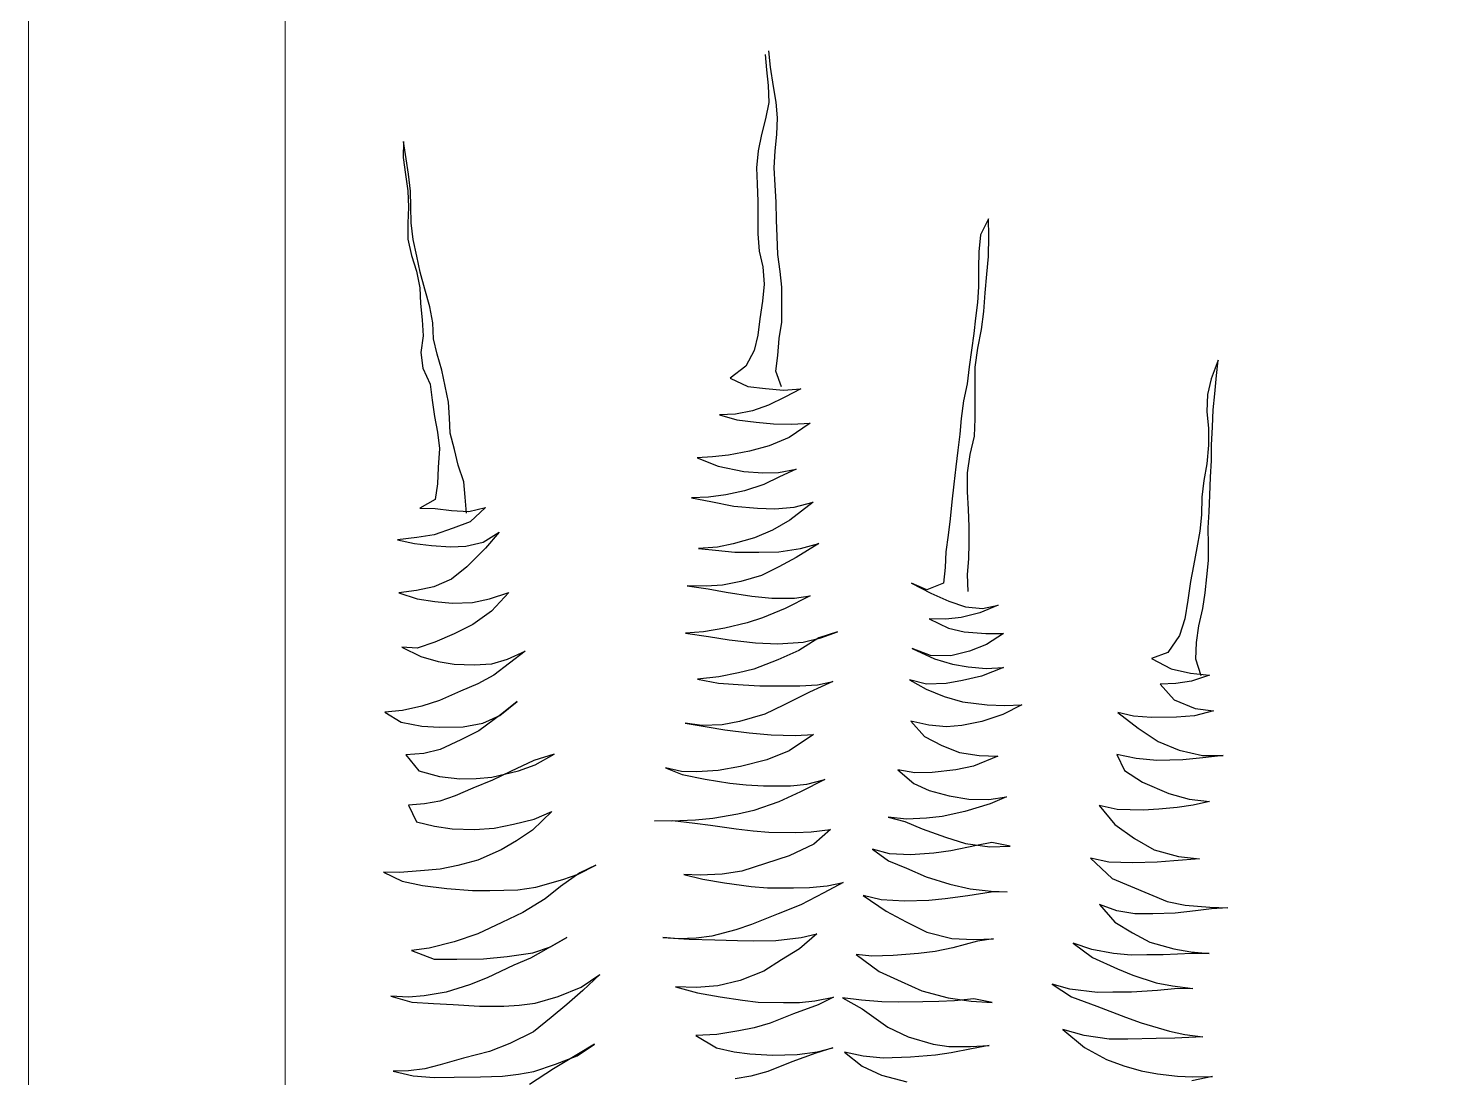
# Model space of a CAD drawing. Header units: metres. Extents: x -58 to 722, y -1100 to 345.
# Drawn here: x 30.7047 to 31.1195, y 123.591 to 123.8972 of the extents above; entities that cross this region are included whole.
import ezdxf

# ---------------------------------------------------------------- set-up
doc = ezdxf.new("R2010")
doc.units = ezdxf.units.M
doc.header["$MEASUREMENT"] = 0
doc.layers.add('FSR_ARQ_002MURO', color=150, linetype='Continuous', lineweight=30)
doc.layers.add('FSR_ARQ_013VENTANAS', color=4, linetype='Continuous', lineweight=5)
doc.layers.add('FSR_ARQ_005VEGETACION', color=64, linetype='Continuous')

# ---------------------------------------------------------------- blocks, each defined once
blk = doc.blocks.new('arbustos 01')
at = {"layer": 'FSR_ARQ_005VEGETACION', "color": 103}
for p, q in [((188.56621, -31.46026), (188.56664, -31.46528)), ((188.56794, -31.46442), (188.56739, -31.45905)), ((188.56664, -31.46528), (188.56718, -31.47029)), ((188.56886, -31.47063), (188.56794, -31.46442)), ((188.56718, -31.47029), (188.56738, -31.47579)), ((188.56977, -31.47576), (188.56886, -31.47063)), ((188.56738, -31.47579), (188.56626, -31.48118)), ((188.5702, -31.48077), (188.56977, -31.47576)), ((188.56626, -31.48118), (188.56501, -31.48622)), ((188.56991, -31.48627), (188.5702, -31.48077)), ((188.44885, -31.48852), (188.44868, -31.49366)), ((188.44964, -31.49412), (188.44885, -31.48852)), ((188.56501, -31.48622), (188.56389, -31.4915)), ((188.56939, -31.49154), (188.56991, -31.48627)), ((188.56389, -31.4915), (188.56336, -31.497)), ((188.5691, -31.49704), (188.56939, -31.49154)), ((188.44868, -31.49366), (188.44947, -31.49915)), ((188.45043, -31.49913), (188.44964, -31.49412)), ((188.56336, -31.497), (188.56355, -31.50226)), ((188.56942, -31.50266), (188.5691, -31.49704)), ((188.44947, -31.49915), (188.45026, -31.50451)), ((188.4511, -31.50462), (188.45043, -31.49913)), ((188.56355, -31.50226), (188.56375, -31.50799)), ((188.45026, -31.50451), (188.45045, -31.50977)), ((188.45117, -31.50964), (188.4511, -31.50462)), ((188.56973, -31.50815), (188.56942, -31.50266)), ((188.45045, -31.50977), (188.45016, -31.51492)), ((188.45124, -31.5149), (188.45117, -31.50964)), ((188.56375, -31.50799), (188.56382, -31.51325)), ((188.56981, -31.51401), (188.56973, -31.50815)), ((188.45016, -31.51492), (188.45023, -31.52017)), ((188.45191, -31.52027), (188.45124, -31.5149)), ((188.56382, -31.51325), (188.56377, -31.51839)), ((188.57, -31.51927), (188.56981, -31.51401)), ((188.63866, -31.51355), (188.63598, -31.51873)), ((188.63874, -31.51917), (188.63866, -31.51355)), ((188.45023, -31.52017), (188.45138, -31.52542)), ((188.45318, -31.52563), (188.45191, -31.52027)), ((188.56377, -31.51839), (188.56421, -31.52401)), ((188.57032, -31.52512), (188.57, -31.51927)), ((188.63598, -31.51873), (188.63546, -31.52423)), ((188.63859, -31.52575), (188.63874, -31.51917)), ((188.45138, -31.52542), (188.453, -31.53054)), ((188.4542, -31.53088), (188.45318, -31.52563)), ((188.56421, -31.52401), (188.56535, -31.52913)), ((188.57099, -31.53061), (188.57032, -31.52512)), ((188.63546, -31.52423), (188.63541, -31.52961)), ((188.56535, -31.52913), (188.56579, -31.53474)), ((188.63541, -31.52961), (188.63537, -31.53559)), ((188.63807, -31.53149), (188.63859, -31.52575)), ((188.453, -31.53054), (188.45415, -31.5359)), ((188.45571, -31.53636), (188.4542, -31.53088)), ((188.56579, -31.53474), (188.56527, -31.54025)), ((188.57154, -31.53574), (188.57099, -31.53061)), ((188.63755, -31.53759), (188.63807, -31.53149)), ((188.45415, -31.5359), (188.45434, -31.54104)), ((188.45735, -31.54207), (188.45571, -31.53636)), ((188.57162, -31.5416), (188.57154, -31.53574)), ((188.63537, -31.53559), (188.63508, -31.54074)), ((188.63715, -31.54358), (188.63755, -31.53759)), ((188.45434, -31.54104), (188.45489, -31.54629)), ((188.45837, -31.54732), (188.45735, -31.54207)), ((188.56527, -31.54025), (188.56439, -31.546)), ((188.57157, -31.5471), (188.57162, -31.5416)), ((188.63508, -31.54074), (188.63443, -31.54577)), ((188.6364, -31.54944), (188.63715, -31.54358)), ((188.45489, -31.54629), (188.4552, -31.55155)), ((188.45856, -31.55246), (188.45837, -31.54732)), ((188.56439, -31.546), (188.56374, -31.55127)), ((188.57069, -31.55237), (188.57157, -31.5471)), ((188.63443, -31.54577), (188.6339, -31.55079)), ((188.4552, -31.55155), (188.45444, -31.55694)), ((188.45971, -31.55746), (188.45856, -31.55246)), ((188.56374, -31.55127), (188.56261, -31.5563)), ((188.57029, -31.55787), (188.57069, -31.55237)), ((188.6339, -31.55079), (188.63314, -31.55618)), ((188.63517, -31.55556), (188.6364, -31.54944)), ((188.45444, -31.55694), (188.4551, -31.56195)), ((188.46121, -31.5627), (188.45971, -31.55746)), ((188.56261, -31.5563), (188.55993, -31.56136)), ((188.56964, -31.56302), (188.57029, -31.55787)), ((188.63314, -31.55618), (188.63238, -31.56157)), ((188.63429, -31.56167), (188.63517, -31.55556)), ((188.4551, -31.56195), (188.45745, -31.56718)), ((188.55993, -31.56136), (188.55485, -31.56526)), ((188.63238, -31.56157), (188.63174, -31.56708)), ((188.63425, -31.56764), (188.63429, -31.56167)), ((188.71316, -31.5594), (188.71085, -31.56541)), ((188.71263, -31.56443), (188.71316, -31.5594)), ((188.46236, -31.56783), (188.46121, -31.5627)), ((188.55485, -31.56526), (188.5605, -31.56793)), ((188.57151, -31.568), (188.56964, -31.56302)), ((188.63174, -31.56708), (188.6305, -31.5726)), ((188.71085, -31.56541), (188.70972, -31.57056)), ((188.71211, -31.57029), (188.71263, -31.56443)), ((188.45745, -31.56718), (188.45812, -31.57243)), ((188.46338, -31.57307), (188.46236, -31.56783)), ((188.5605, -31.56793), (188.56625, -31.56857)), ((188.56625, -31.56857), (188.57211, -31.56909)), ((188.5725, -31.57135), (188.56728, -31.57405)), ((188.57211, -31.56909), (188.57772, -31.56865)), ((188.57772, -31.56865), (188.5725, -31.57135)), ((188.63432, -31.5729), (188.63425, -31.56764)), ((188.70972, -31.57056), (188.70944, -31.57607)), ((188.71158, -31.57556), (188.71211, -31.57029)), ((188.45812, -31.57243), (188.4589, -31.57768)), ((188.46369, -31.57809), (188.46338, -31.57307)), ((188.56204, -31.5758), (188.55656, -31.57695)), ((188.56728, -31.57405), (188.56204, -31.5758)), ((188.6305, -31.5726), (188.62974, -31.57834)), ((188.63428, -31.5784), (188.63432, -31.5729)), ((188.70944, -31.57607), (188.70999, -31.58156)), ((188.7113, -31.58106), (188.71158, -31.57556)), ((188.4589, -31.57768), (188.45981, -31.5828)), ((188.464, -31.58311), (188.46369, -31.57809)), ((188.55656, -31.57695), (188.5513, -31.57714)), ((188.5513, -31.57714), (188.55694, -31.57873)), ((188.55694, -31.57873), (188.56329, -31.57949)), ((188.56329, -31.57949), (188.56891, -31.58001)), ((188.56891, -31.58001), (188.57477, -31.58017)), ((188.58075, -31.57985), (188.57399, -31.58448)), ((188.57477, -31.58017), (188.58075, -31.57985)), ((188.62974, -31.57834), (188.62933, -31.58337)), ((188.63412, -31.58402), (188.63428, -31.5784)), ((188.45981, -31.5828), (188.46048, -31.58805)), ((188.46539, -31.58835), (188.464, -31.58311)), ((188.57399, -31.58448), (188.56746, -31.5872)), ((188.62933, -31.58337), (188.62868, -31.58864)), ((188.63264, -31.59002), (188.63412, -31.58402)), ((188.70999, -31.58156), (188.71006, -31.58694)), ((188.71102, -31.58692), (188.7113, -31.58106)), ((188.46048, -31.58805), (188.46008, -31.59416)), ((188.46653, -31.59347), (188.46539, -31.58835)), ((188.56103, -31.58896), (188.55423, -31.59025)), ((188.56746, -31.5872), (188.56103, -31.58896)), ((188.62868, -31.58864), (188.62804, -31.59403)), ((188.63177, -31.59589), (188.63264, -31.59002)), ((188.71006, -31.58694), (188.70943, -31.59304)), ((188.71097, -31.59194), (188.71102, -31.58692)), ((188.46008, -31.59416), (188.4598, -31.59954)), ((188.4684, -31.59882), (188.46653, -31.59347)), ((188.5491, -31.5908), (188.54408, -31.5911)), ((188.54408, -31.5911), (188.55093, -31.59376)), ((188.55423, -31.59025), (188.5491, -31.5908)), ((188.55093, -31.59376), (188.5592, -31.59556)), ((188.57044, -31.59588), (188.57617, -31.59473)), ((188.57617, -31.59473), (188.57082, -31.59719)), ((188.62804, -31.59403), (188.6274, -31.59965)), ((188.70943, -31.59304), (188.70855, -31.59843)), ((188.71068, -31.59733), (188.71097, -31.59194)), ((188.46882, -31.60384), (188.4684, -31.59882)), ((188.5592, -31.59556), (188.56542, -31.59595)), ((188.56542, -31.59595), (188.57044, -31.59588)), ((188.57082, -31.59719), (188.56571, -31.59977)), ((188.63185, -31.6021), (188.63177, -31.59589)), ((188.70855, -31.59843), (188.7079, -31.60382)), ((188.7104, -31.60319), (188.71068, -31.59733)), ((188.4598, -31.59954), (188.45903, -31.60457)), ((188.46925, -31.60897), (188.46882, -31.60384)), ((188.54772, -31.60384), (188.54222, -31.60404)), ((188.55345, -31.60305), (188.54772, -31.60384)), ((188.55941, -31.60177), (188.55345, -31.60305)), ((188.56571, -31.59977), (188.55941, -31.60177)), ((188.6274, -31.59965), (188.62676, -31.6054)), ((188.63217, -31.60772), (188.63185, -31.6021)), ((188.7079, -31.60382), (188.70774, -31.60956)), ((188.71024, -31.60857), (188.7104, -31.60319)), ((188.45903, -31.60457), (188.45405, -31.60739)), ((188.45405, -31.60739), (188.45907, -31.60756)), ((188.45907, -31.60756), (188.46434, -31.6082)), ((188.46434, -31.6082), (188.46996, -31.60849)), ((188.46996, -31.60849), (188.47544, -31.60722)), ((188.47544, -31.60722), (188.47049, -31.61183)), ((188.54222, -31.60404), (188.54858, -31.60527)), ((188.54858, -31.60527), (188.55601, -31.60672)), ((188.55601, -31.60672), (188.56367, -31.60745)), ((188.56367, -31.60745), (188.56929, -31.60762)), ((188.56929, -31.60762), (188.57562, -31.60705)), ((188.58169, -31.60541), (188.57412, -31.61126)), ((188.57562, -31.60705), (188.58169, -31.60541)), ((188.62676, -31.6054), (188.62623, -31.61091)), ((188.63236, -31.61345), (188.63217, -31.60772)), ((188.70995, -31.61383), (188.71024, -31.60857)), ((188.47049, -31.61183), (188.4649, -31.61393)), ((188.57412, -31.61126), (188.56855, -31.61456)), ((188.62623, -31.61091), (188.62559, -31.61618)), ((188.70774, -31.60956), (188.70722, -31.61483)), ((188.4531, -31.61696), (188.4469, -31.61765)), ((188.4469, -31.61765), (188.45241, -31.61889)), ((188.45871, -31.61605), (188.4531, -31.61696)), ((188.4649, -31.61393), (188.45871, -31.61605)), ((188.47464, -31.61846), (188.47985, -31.61517)), ((188.47985, -31.61517), (188.47538, -31.62037)), ((188.56272, -31.61703), (188.55581, -31.61892)), ((188.56855, -31.61456), (188.56272, -31.61703)), ((188.62559, -31.61618), (188.62482, -31.62156)), ((188.63232, -31.61871), (188.63236, -31.61345)), ((188.70722, -31.61483), (188.70621, -31.62022)), ((188.71002, -31.61921), (188.70995, -31.61383)), ((188.45241, -31.61889), (188.45792, -31.61953)), ((188.45792, -31.61953), (188.46402, -31.61992)), ((188.46402, -31.61992), (188.46904, -31.61974)), ((188.46904, -31.61974), (188.47464, -31.61846)), ((188.47538, -31.62037), (188.46937, -31.62643)), ((188.55069, -31.62006), (188.54448, -31.6205)), ((188.54448, -31.6205), (188.54999, -31.62103)), ((188.54999, -31.62103), (188.55633, -31.62166)), ((188.55581, -31.61892), (188.55069, -31.62006)), ((188.55633, -31.62166), (188.5641, -31.62167)), ((188.5641, -31.62167), (188.57055, -31.62158)), ((188.57055, -31.62158), (188.57759, -31.62053)), ((188.58355, -31.6189), (188.5762, -31.62342)), ((188.57759, -31.62053), (188.58355, -31.6189)), ((188.62482, -31.62156), (188.62453, -31.62659)), ((188.63227, -31.62385), (188.63232, -31.61871)), ((188.70621, -31.62022), (188.7051, -31.62609)), ((188.70998, -31.62435), (188.71002, -31.61921)), ((188.46937, -31.62643), (188.4644, -31.63044)), ((188.57062, -31.62648), (188.56492, -31.62919)), ((188.5762, -31.62342), (188.57062, -31.62648)), ((188.62453, -31.62659), (188.62401, -31.63174)), ((188.63186, -31.62888), (188.63227, -31.62385)), ((188.7051, -31.62609), (188.70421, -31.63113)), ((188.70945, -31.62962), (188.70998, -31.62435)), ((188.4644, -31.63044), (188.4587, -31.63291)), ((188.55825, -31.6312), (188.55229, -31.63235)), ((188.56492, -31.62919), (188.55825, -31.6312)), ((188.63205, -31.63438), (188.63186, -31.62888)), ((188.70421, -31.63113), (188.70334, -31.63723)), ((188.70892, -31.63489), (188.70945, -31.62962)), ((188.45298, -31.63406), (188.44725, -31.63485)), ((188.44725, -31.63485), (188.45325, -31.6368)), ((188.4587, -31.63291), (188.45298, -31.63406)), ((188.47668, -31.63685), (188.48299, -31.63473)), ((188.48299, -31.63473), (188.47733, -31.64078)), ((188.54704, -31.63266), (188.54082, -31.63263)), ((188.54082, -31.63263), (188.54765, -31.63361)), ((188.55229, -31.63235), (188.54704, -31.63266)), ((188.54765, -31.63361), (188.55352, -31.63461)), ((188.55352, -31.63461), (188.56178, -31.63593)), ((188.56178, -31.63593), (188.56837, -31.63656)), ((188.58079, -31.63579), (188.5726, -31.63997)), ((188.57566, -31.63658), (188.58079, -31.63579)), ((188.61866, -31.63384), (188.61361, -31.63176)), ((188.61361, -31.63176), (188.61987, -31.63502)), ((188.62401, -31.63174), (188.61866, -31.63384)), ((188.61987, -31.63502), (188.62576, -31.63757)), ((188.70815, -31.63992), (188.70892, -31.63489)), ((188.45325, -31.6368), (188.459, -31.63768)), ((188.459, -31.63768), (188.46463, -31.6382)), ((188.46463, -31.6382), (188.4712, -31.638)), ((188.4712, -31.638), (188.47668, -31.63685)), ((188.47733, -31.64078), (188.4713, -31.64517)), ((188.5726, -31.63997), (188.56534, -31.64293)), ((188.56837, -31.63656), (188.57566, -31.63658)), ((188.62576, -31.63757), (188.63116, -31.63941)), ((188.63116, -31.63941), (188.63667, -31.63993)), ((188.6418, -31.63891), (188.63585, -31.64138)), ((188.63667, -31.63993), (188.6418, -31.63891)), ((188.70334, -31.63723), (188.70234, -31.64334)), ((188.70692, -31.64555), (188.70815, -31.63992)), ((188.4713, -31.64517), (188.46524, -31.64812)), ((188.56035, -31.64456), (188.55308, -31.64633)), ((188.56534, -31.64293), (188.56035, -31.64456)), ((188.62476, -31.64344), (188.61938, -31.64328)), ((188.61938, -31.64328), (188.62564, -31.6463)), ((188.62978, -31.6429), (188.62476, -31.64344)), ((188.63585, -31.64138), (188.62978, -31.6429)), ((188.70234, -31.64334), (188.70062, -31.64875)), ((188.46524, -31.64812), (188.45894, -31.65083)), ((188.54616, -31.6475), (188.54031, -31.64794)), ((188.54031, -31.64794), (188.54774, -31.64903)), ((188.55308, -31.64633), (188.54616, -31.6475)), ((188.54774, -31.64903), (188.55444, -31.65013)), ((188.5836, -31.6495), (188.57708, -31.65353)), ((188.57848, -31.65088), (188.5842, -31.64949)), ((188.58967, -31.6475), (188.5836, -31.6495)), ((188.5842, -31.64949), (188.58967, -31.6475)), ((188.62564, -31.6463), (188.63068, -31.64755)), ((188.63068, -31.64755), (188.63774, -31.64805)), ((188.63774, -31.64805), (188.64347, -31.64809)), ((188.64347, -31.64809), (188.63802, -31.65163)), ((188.70062, -31.64875), (188.69687, -31.65418)), ((188.70615, -31.65094), (188.70692, -31.64555)), ((188.45323, -31.65282), (188.44821, -31.65253)), ((188.44821, -31.65253), (188.45446, -31.65556)), ((188.45894, -31.65083), (188.45323, -31.65282)), ((188.48257, -31.65637), (188.48827, -31.65378)), ((188.48827, -31.65378), (188.48318, -31.65768)), ((188.55444, -31.65013), (188.56306, -31.65109)), ((188.56306, -31.65109), (188.57024, -31.65135)), ((188.57024, -31.65135), (188.57848, -31.65088)), ((188.57708, -31.65353), (188.57031, -31.65661)), ((188.61978, -31.65522), (188.61389, -31.65291)), ((188.61389, -31.65291), (188.62111, -31.65628)), ((188.63243, -31.65374), (188.62636, -31.65525)), ((188.63802, -31.65163), (188.63243, -31.65374)), ((188.69687, -31.65418), (188.69152, -31.65616)), ((188.70587, -31.65633), (188.70615, -31.65094)), ((188.45446, -31.65556), (188.4601, -31.65715)), ((188.4601, -31.65715), (188.46526, -31.65804)), ((188.46526, -31.65804), (188.47171, -31.65819)), ((188.47171, -31.65819), (188.47745, -31.65787)), ((188.47745, -31.65787), (188.48257, -31.65637)), ((188.48318, -31.65768), (188.47809, -31.66157)), ((188.57031, -31.65661), (188.56246, -31.65959)), ((188.62636, -31.65525), (188.61978, -31.65522)), ((188.62111, -31.65628), (188.62699, -31.658)), ((188.62699, -31.658), (188.63203, -31.65888)), ((188.63203, -31.65888), (188.63789, -31.6594)), ((188.6435, -31.65909), (188.63637, -31.66193)), ((188.63789, -31.6594), (188.6435, -31.65909)), ((188.69152, -31.65616), (188.6979, -31.65954)), ((188.70768, -31.66177), (188.70587, -31.65633)), ((188.47809, -31.66157), (188.47287, -31.66439)), ((188.55114, -31.66213), (188.54422, -31.66282)), ((188.54422, -31.66282), (188.55105, -31.66417)), ((188.55746, -31.66085), (188.55114, -31.66213)), ((188.56246, -31.65959), (188.55746, -31.66085)), ((188.5881, -31.66366), (188.5805, -31.66711)), ((188.58309, -31.66469), (188.5881, -31.66366)), ((188.61847, -31.66445), (188.61296, -31.66309)), ((188.61296, -31.66309), (188.61838, -31.66612)), ((188.63017, -31.66333), (188.62493, -31.66424)), ((188.63637, -31.66193), (188.63017, -31.66333)), ((188.6979, -31.65954), (188.70414, -31.66089)), ((188.70453, -31.66352), (188.6994, -31.6643)), ((188.70414, -31.66089), (188.71036, -31.66153)), ((188.71036, -31.66153), (188.70453, -31.66352)), ((188.46729, -31.66674), (188.46051, -31.66982)), ((188.47287, -31.66439), (188.46729, -31.66674)), ((188.55105, -31.66417), (188.55906, -31.66466)), ((188.55906, -31.66466), (188.56445, -31.66506)), ((188.56445, -31.66506), (188.57234, -31.66507)), ((188.5805, -31.66711), (188.57207, -31.67129)), ((188.57234, -31.66507), (188.57736, -31.665)), ((188.57736, -31.665), (188.58309, -31.66469)), ((188.61838, -31.66612), (188.62427, -31.66843)), ((188.62493, -31.66424), (188.61847, -31.66445)), ((188.62427, -31.66843), (188.63015, -31.67026)), ((188.6994, -31.6643), (188.69438, -31.66449)), ((188.69438, -31.66449), (188.69887, -31.66957)), ((188.44848, -31.67297), (188.44275, -31.67353)), ((188.4548, -31.67157), (188.44848, -31.67297)), ((188.46051, -31.66982), (188.4548, -31.67157)), ((188.48007, -31.67469), (188.48574, -31.67007)), ((188.48574, -31.67007), (188.48066, -31.67409)), ((188.57207, -31.67129), (188.56601, -31.67424)), ((188.63015, -31.67026), (188.63817, -31.67123)), ((188.63817, -31.67123), (188.64391, -31.67139)), ((188.64941, -31.6712), (188.64323, -31.67427)), ((188.64391, -31.67139), (188.64941, -31.6712)), ((188.69887, -31.66957), (188.70573, -31.67235)), ((188.71159, -31.6731), (188.70552, -31.67474)), ((188.70573, -31.67235), (188.71159, -31.6731)), ((188.44275, -31.67353), (188.44806, -31.6768)), ((188.44806, -31.6768), (188.45477, -31.67815)), ((188.46816, -31.67832), (188.4746, -31.67716)), ((188.48066, -31.67409), (188.4732, -31.67957)), ((188.4746, -31.67716), (188.48007, -31.67469)), ((188.54562, -31.67787), (188.54023, -31.6771)), ((188.54023, -31.6771), (188.5473, -31.67832)), ((188.55219, -31.67766), (188.54562, -31.67787)), ((188.55779, -31.67663), (188.55219, -31.67766)), ((188.56601, -31.67424), (188.55779, -31.67663)), ((188.61925, -31.67782), (188.61338, -31.67647)), ((188.61338, -31.67647), (188.61787, -31.68143)), ((188.63645, -31.67663), (188.63001, -31.67792)), ((188.64323, -31.67427), (188.63645, -31.67663)), ((188.68568, -31.67489), (188.68064, -31.67364)), ((188.68064, -31.67364), (188.68716, -31.6787)), ((188.69154, -31.67529), (188.68568, -31.67489)), ((188.69967, -31.67518), (188.69154, -31.67529)), ((188.70552, -31.67474), (188.69967, -31.67518)), ((188.45477, -31.67815), (188.46051, -31.67843)), ((188.46051, -31.67843), (188.46816, -31.67832)), ((188.4732, -31.67957), (188.46738, -31.68252)), ((188.5473, -31.67832), (188.55305, -31.67932)), ((188.55305, -31.67932), (188.56095, -31.68029)), ((188.56095, -31.68029), (188.56813, -31.68091)), ((188.56813, -31.68091), (188.57591, -31.68116)), ((188.58188, -31.68084), (188.57394, -31.68609)), ((188.57591, -31.68116), (188.58188, -31.68084)), ((188.61787, -31.68143), (188.62353, -31.68434)), ((188.625, -31.67834), (188.61925, -31.67782)), ((188.63001, -31.67792), (188.625, -31.67834)), ((188.68716, -31.6787), (188.69368, -31.68303)), ((188.46073, -31.68571), (188.45537, -31.68698)), ((188.46738, -31.68252), (188.46073, -31.68571)), ((188.57394, -31.68609), (188.56669, -31.68906)), ((188.62353, -31.68434), (188.62918, -31.68666)), ((188.62918, -31.68666), (188.63564, -31.68764)), ((188.69368, -31.68303), (188.70053, -31.68593)), ((188.70053, -31.68593), (188.70808, -31.68762)), ((188.45537, -31.68698), (188.44952, -31.68742)), ((188.44952, -31.68742), (188.45377, -31.69262)), ((188.49114, -31.68925), (188.48354, -31.69282)), ((188.48617, -31.69254), (188.49152, -31.69068)), ((188.49769, -31.68713), (188.49114, -31.68925)), ((188.49152, -31.69068), (188.49769, -31.68713)), ((188.55811, -31.69121), (188.55096, -31.6925)), ((188.56669, -31.68906), (188.55811, -31.69121)), ((188.63378, -31.69102), (188.62806, -31.69229)), ((188.64162, -31.6878), (188.63378, -31.69102)), ((188.63564, -31.68764), (188.64162, -31.6878)), ((188.68658, -31.68863), (188.68023, -31.68728)), ((188.68023, -31.68728), (188.68281, -31.6925)), ((188.69328, -31.68925), (188.68658, -31.68863)), ((188.70165, -31.68902), (188.69328, -31.68925)), ((188.70821, -31.68833), (188.70165, -31.68902)), ((188.70808, -31.68762), (188.71478, -31.68764)), ((188.71478, -31.68764), (188.70821, -31.68833)), ((188.45377, -31.69262), (188.46049, -31.69444)), ((188.46049, -31.69444), (188.46707, -31.69519)), ((188.46707, -31.69519), (188.47233, -31.69512)), ((188.47772, -31.69565), (188.4713, -31.69824)), ((188.47233, -31.69512), (188.47747, -31.69469)), ((188.47747, -31.69469), (188.48617, -31.69254)), ((188.48354, -31.69282), (188.47772, -31.69565)), ((188.53901, -31.69278), (188.53385, -31.69166)), ((188.53385, -31.69166), (188.53926, -31.69373)), ((188.54403, -31.69295), (188.53901, -31.69278)), ((188.53926, -31.69373), (188.54669, -31.69531)), ((188.55096, -31.6925), (188.54403, -31.69295)), ((188.54669, -31.69531), (188.55472, -31.69663)), ((188.58554, -31.69538), (188.57759, -31.69943)), ((188.5797, -31.69689), (188.58554, -31.69538)), ((188.61468, -31.69319), (188.60917, -31.69231)), ((188.60917, -31.69231), (188.61437, -31.69666)), ((188.6203, -31.69311), (188.61468, -31.69319)), ((188.62806, -31.69229), (188.6203, -31.69311)), ((188.68281, -31.6925), (188.6886, -31.69625)), ((188.4656, -31.70071), (188.4606, -31.70245)), ((188.4713, -31.69824), (188.4656, -31.70071)), ((188.55472, -31.69663), (188.55998, -31.69716)), ((188.55998, -31.69716), (188.56561, -31.69744)), ((188.56561, -31.69744), (188.57433, -31.69744)), ((188.57759, -31.69943), (188.57058, -31.70263)), ((188.57433, -31.69744), (188.5797, -31.69689)), ((188.61437, -31.69666), (188.61942, -31.69898)), ((188.61942, -31.69898), (188.6259, -31.70069)), ((188.6259, -31.70069), (188.63225, -31.7018)), ((188.6886, -31.69625), (188.69713, -31.69996)), ((188.69713, -31.69996), (188.70373, -31.70178)), ((188.45559, -31.70324), (188.45045, -31.70367)), ((188.45045, -31.70367), (188.45304, -31.70913)), ((188.4606, -31.70245), (188.45559, -31.70324)), ((188.57058, -31.70263), (188.56249, -31.70549)), ((188.6392, -31.70325), (188.63099, -31.70576)), ((188.63225, -31.7018), (188.63871, -31.70183)), ((188.63871, -31.70183), (188.64443, -31.70103)), ((188.64443, -31.70103), (188.6392, -31.70325)), ((188.68035, -31.70509), (188.67459, -31.70385)), ((188.67459, -31.70385), (188.67958, -31.71)), ((188.68884, -31.70533), (188.68035, -31.70509)), ((188.69386, -31.70502), (188.68884, -31.70533)), ((188.69983, -31.70446), (188.69386, -31.70502)), ((188.70508, -31.70368), (188.69983, -31.70446)), ((188.70373, -31.70178), (188.71032, -31.70253)), ((188.71032, -31.70253), (188.70508, -31.70368)), ((188.45304, -31.70913), (188.45891, -31.71048)), ((188.47817, -31.71118), (188.48449, -31.7099)), ((188.48449, -31.7099), (188.49116, -31.70825)), ((188.49698, -31.70578), (188.49061, -31.71185)), ((188.49116, -31.70825), (188.49698, -31.70578)), ((188.53026, -31.7088), (188.53611, -31.70872)), ((188.53588, -31.70896), (188.53026, -31.7088)), ((188.54352, -31.70862), (188.53588, -31.70896)), ((188.53611, -31.70872), (188.5433, -31.70958)), ((188.5433, -31.70958), (188.54845, -31.71022)), ((188.54913, -31.70806), (188.54352, -31.70862)), ((188.55724, -31.70664), (188.54913, -31.70806)), ((188.56249, -31.70549), (188.55724, -31.70664)), ((188.61202, -31.70829), (188.60603, -31.70765)), ((188.60603, -31.70765), (188.61143, -31.70901)), ((188.61143, -31.70901), (188.61708, -31.71144)), ((188.61847, -31.70796), (188.61202, -31.70829)), ((188.6236, -31.70741), (188.61847, -31.70796)), ((188.63099, -31.70576), (188.6236, -31.70741)), ((188.45891, -31.71048), (188.46455, -31.71136)), ((188.46455, -31.71136), (188.47184, -31.71162)), ((188.47184, -31.71162), (188.47817, -31.71118)), ((188.49061, -31.71185), (188.48552, -31.71526)), ((188.54845, -31.71022), (188.55671, -31.71143)), ((188.55671, -31.71143), (188.56222, -31.71207)), ((188.56222, -31.71207), (188.56736, -31.71248)), ((188.56736, -31.71248), (188.57597, -31.7126)), ((188.57597, -31.7126), (188.58111, -31.71241)), ((188.58111, -31.71241), (188.58732, -31.71161)), ((188.58732, -31.71161), (188.582, -31.71634)), ((188.61708, -31.71144), (188.62465, -31.71409)), ((188.62465, -31.71409), (188.63113, -31.71616)), ((188.67958, -31.71), (188.68598, -31.71457)), ((188.68598, -31.71457), (188.69236, -31.71819)), ((188.48054, -31.7182), (188.47293, -31.72153)), ((188.48552, -31.71526), (188.48054, -31.7182)), ((188.582, -31.71634), (188.57392, -31.72016)), ((188.60655, -31.71948), (188.60103, -31.718)), ((188.60103, -31.718), (188.60622, -31.72175)), ((188.62638, -31.71849), (188.62089, -31.71928)), ((188.63472, -31.71682), (188.62638, -31.71849)), ((188.63113, -31.71616), (188.63903, -31.71724)), ((188.63973, -31.7158), (188.63472, -31.71682)), ((188.63903, -31.71724), (188.64561, -31.71703)), ((188.64561, -31.71703), (188.63973, -31.7158)), ((188.69236, -31.71819), (188.70028, -31.72036)), ((188.46638, -31.72329), (188.46066, -31.72445)), ((188.47293, -31.72153), (188.46638, -31.72329)), ((188.50551, -31.72611), (188.51121, -31.72316)), ((188.51121, -31.72316), (188.50598, -31.72562)), ((188.57392, -31.72016), (188.55857, -31.72515)), ((188.60622, -31.72175), (188.61199, -31.72419)), ((188.61337, -31.71986), (188.60655, -31.71948)), ((188.62089, -31.71928), (188.61337, -31.71986)), ((188.67771, -31.72222), (188.67172, -31.72086)), ((188.67172, -31.72086), (188.67874, -31.72746)), ((188.68549, -31.72247), (188.67771, -31.72222)), ((188.69337, -31.72224), (188.68549, -31.72247)), ((188.69875, -31.72181), (188.69337, -31.72224)), ((188.7071, -31.7211), (188.69875, -31.72181)), ((188.70028, -31.72036), (188.7071, -31.7211)), ((188.44752, -31.72558), (188.44226, -31.72541)), ((188.44226, -31.72541), (188.4484, -31.72832)), ((188.45433, -31.72501), (188.44752, -31.72558)), ((188.4484, -31.72832), (188.45499, -31.72978)), ((188.46066, -31.72445), (188.45433, -31.72501)), ((188.4917, -31.73036), (188.50051, -31.72785)), ((188.50598, -31.72562), (188.49971, -31.73013)), ((188.50051, -31.72785), (188.50551, -31.72611)), ((188.54508, -31.72641), (188.53982, -31.72624)), ((188.53982, -31.72624), (188.54593, -31.72771)), ((188.55225, -31.72607), (188.54508, -31.72641)), ((188.54593, -31.72771), (188.553, -31.72893)), ((188.55857, -31.72515), (188.55225, -31.72607)), ((188.61199, -31.72419), (188.61837, -31.72697)), ((188.61837, -31.72697), (188.62605, -31.72937)), ((188.67874, -31.72746), (188.69665, -31.73499)), ((188.45499, -31.72978), (188.4629, -31.73075)), ((188.4629, -31.73075), (188.47115, -31.73136)), ((188.47115, -31.73136), (188.47677, -31.7314)), ((188.47677, -31.7314), (188.48585, -31.73116)), ((188.48585, -31.73116), (188.4917, -31.73036)), ((188.49971, -31.73013), (188.49474, -31.73414)), ((188.553, -31.72893), (188.56163, -31.73013)), ((188.56163, -31.73013), (188.56689, -31.73054)), ((188.56689, -31.73054), (188.57538, -31.73054)), ((188.57538, -31.73054), (188.58052, -31.73047)), ((188.58521, -31.7322), (188.57773, -31.73601)), ((188.58052, -31.73047), (188.58625, -31.72991)), ((188.59149, -31.72877), (188.58521, -31.7322)), ((188.58625, -31.72991), (188.59149, -31.72877)), ((188.60376, -31.73446), (188.59801, -31.73298)), ((188.59801, -31.73298), (188.60537, -31.73814)), ((188.62605, -31.72937), (188.63264, -31.73084)), ((188.63947, -31.73194), (188.63196, -31.73312)), ((188.63264, -31.73084), (188.63947, -31.73158)), ((188.63947, -31.73158), (188.64473, -31.73187)), ((188.64473, -31.73187), (188.63947, -31.73194)), ((188.49474, -31.73414), (188.48751, -31.73855)), ((188.57773, -31.73601), (188.57035, -31.73898)), ((188.61142, -31.73483), (188.60376, -31.73446)), ((188.61931, -31.73461), (188.61142, -31.73483)), ((188.62456, -31.73406), (188.61931, -31.73461)), ((188.63196, -31.73312), (188.62456, -31.73406)), ((188.68032, -31.73796), (188.67467, -31.73589)), ((188.67467, -31.73589), (188.67965, -31.74168)), ((188.69665, -31.73499), (188.70241, -31.73611)), ((188.70241, -31.73611), (188.71043, -31.73683)), ((188.71103, -31.7373), (188.70578, -31.73797)), ((188.71043, -31.73683), (188.71629, -31.73699)), ((188.71629, -31.73699), (188.71103, -31.7373)), ((188.48074, -31.74175), (188.4729, -31.74544)), ((188.48751, -31.73855), (188.48074, -31.74175)), ((188.57035, -31.73898), (188.56168, -31.74244)), ((188.60537, -31.73814), (188.61187, -31.74152)), ((188.61187, -31.74152), (188.61861, -31.7449)), ((188.67965, -31.74168), (188.68532, -31.74507)), ((188.68607, -31.73896), (188.68032, -31.73796)), ((188.69193, -31.739), (188.68607, -31.73896)), ((188.69922, -31.73878), (188.69193, -31.739)), ((188.70578, -31.73797), (188.69922, -31.73878)), ((188.4729, -31.74544), (188.46528, -31.74805)), ((188.50184, -31.7466), (188.49496, -31.75052)), ((188.4965, -31.74966), (188.50184, -31.7466)), ((188.53807, -31.74706), (188.53292, -31.74666)), ((188.53292, -31.74666), (188.54154, -31.74714)), ((188.54882, -31.7462), (188.5438, -31.74687)), ((188.55668, -31.74418), (188.54882, -31.7462)), ((188.56168, -31.74244), (188.55668, -31.74418)), ((188.56963, -31.74759), (188.57787, -31.74664)), ((188.58288, -31.7455), (188.57732, -31.75036)), ((188.57787, -31.74664), (188.58288, -31.7455)), ((188.61861, -31.7449), (188.62677, -31.74694)), ((188.68532, -31.74507), (188.69097, -31.7481)), ((188.45718, -31.75008), (188.45145, -31.75087)), ((188.45145, -31.75087), (188.45878, -31.75364)), ((188.46528, -31.74805), (188.45718, -31.75008)), ((188.49496, -31.75052), (188.48998, -31.75334)), ((188.49079, -31.75165), (188.4965, -31.74966)), ((188.5438, -31.74687), (188.53807, -31.74706)), ((188.54154, -31.74714), (188.54979, -31.74738)), ((188.54979, -31.74738), (188.5572, -31.74764)), ((188.5572, -31.74764), (188.56234, -31.74769)), ((188.56234, -31.74769), (188.56963, -31.74759)), ((188.57732, -31.75036), (188.57151, -31.7539)), ((188.62132, -31.75119), (188.61595, -31.75186)), ((188.62705, -31.75004), (188.62132, -31.75119)), ((188.62677, -31.74694), (188.63382, -31.74732)), ((188.63503, -31.74778), (188.62705, -31.75004)), ((188.63382, -31.74732), (188.64028, -31.74711)), ((188.64028, -31.74711), (188.63503, -31.74778)), ((188.67212, -31.7505), (188.66612, -31.74843)), ((188.66612, -31.74843), (188.67239, -31.75313)), ((188.67919, -31.75184), (188.67212, -31.7505)), ((188.69097, -31.7481), (188.69877, -31.75026)), ((188.69877, -31.75026), (188.70429, -31.75126)), ((188.70429, -31.75126), (188.71027, -31.75178)), ((188.45878, -31.75364), (188.46608, -31.75366)), ((188.46608, -31.75366), (188.4748, -31.75354)), ((188.4748, -31.75354), (188.48244, -31.75284)), ((188.48463, -31.75556), (188.47596, -31.75974)), ((188.48244, -31.75284), (188.49079, -31.75165)), ((188.48998, -31.75334), (188.48463, -31.75556)), ((188.57151, -31.7539), (188.56571, -31.75757)), ((188.60078, -31.75267), (188.59564, -31.75214)), ((188.59564, -31.75214), (188.60312, -31.75766)), ((188.60771, -31.75245), (188.60078, -31.75267)), ((188.61595, -31.75186), (188.60771, -31.75245)), ((188.67239, -31.75313), (188.68045, -31.75685)), ((188.68494, -31.75236), (188.67919, -31.75184)), ((188.68996, -31.75229), (188.68494, -31.75236)), ((188.69533, -31.75222), (188.68996, -31.75229)), ((188.70465, -31.75186), (188.69533, -31.75222)), ((188.71027, -31.75178), (188.70465, -31.75186)), ((188.47596, -31.75974), (188.47025, -31.76197)), ((188.50648, -31.76279), (188.51253, -31.75865)), ((188.51253, -31.75865), (188.50698, -31.76386)), ((188.5581, -31.76054), (188.55083, -31.76231)), ((188.56571, -31.75757), (188.5581, -31.76054)), ((188.60312, -31.75766), (188.61034, -31.76091)), ((188.68045, -31.75685), (188.6855, -31.75881)), ((188.6855, -31.75881), (188.69307, -31.76134)), ((188.46263, -31.76435), (188.45548, -31.76552)), ((188.47025, -31.76197), (188.46263, -31.76435)), ((188.49899, -31.76577), (188.50648, -31.76279)), ((188.50698, -31.76386), (188.50178, -31.76836)), ((188.5439, -31.76288), (188.53708, -31.76262)), ((188.53708, -31.76262), (188.54416, -31.76455)), ((188.55083, -31.76231), (188.5439, -31.76288)), ((188.54416, -31.76455), (188.55159, -31.76589)), ((188.61034, -31.76091), (188.61696, -31.76392)), ((188.61696, -31.76392), (188.62559, -31.7662)), ((188.665, -31.76339), (188.65924, -31.7618)), ((188.65924, -31.7618), (188.66552, -31.76589)), ((188.67398, -31.76447), (188.665, -31.76339)), ((188.679, -31.7644), (188.67398, -31.76447)), ((188.68498, -31.76432), (188.679, -31.7644)), ((188.69346, -31.76384), (188.68498, -31.76432)), ((188.69307, -31.76134), (188.69834, -31.76234)), ((188.69895, -31.76329), (188.69346, -31.76384)), ((188.69834, -31.76234), (188.70493, -31.76321)), ((188.70493, -31.76321), (188.69895, -31.76329)), ((188.45046, -31.76595), (188.44472, -31.76567)), ((188.44472, -31.76567), (188.45156, -31.7676)), ((188.45548, -31.76552), (188.45046, -31.76595)), ((188.45156, -31.7676), (188.4585, -31.76799)), ((188.4585, -31.76799), (188.46496, -31.76838)), ((188.46496, -31.76838), (188.47345, -31.76886)), ((188.47345, -31.76886), (188.48134, -31.76887)), ((188.48134, -31.76887), (188.48636, -31.76857)), ((188.48636, -31.76857), (188.49149, -31.7679)), ((188.49149, -31.7679), (188.49899, -31.76577)), ((188.50178, -31.76836), (188.4967, -31.77261)), ((188.55159, -31.76589), (188.55878, -31.76699)), ((188.55878, -31.76699), (188.56393, -31.76763)), ((188.56393, -31.76763), (188.57206, -31.76776)), ((188.57206, -31.76776), (188.57732, -31.76769)), ((188.58331, -31.76845), (188.57534, -31.77142)), ((188.57732, -31.76769), (188.58233, -31.76714)), ((188.58233, -31.76714), (188.58829, -31.76599)), ((188.58829, -31.76599), (188.58331, -31.76845)), ((188.59739, -31.76694), (188.59128, -31.76619)), ((188.59128, -31.76619), (188.59767, -31.7698)), ((188.60397, -31.76745), (188.59739, -31.76694)), ((188.59767, -31.7698), (188.606, -31.77567)), ((188.60935, -31.76761), (188.60397, -31.76745)), ((188.61736, -31.76751), (188.60935, -31.76761)), ((188.6225, -31.76744), (188.61736, -31.76751)), ((188.62764, -31.76713), (188.6225, -31.76744)), ((188.62559, -31.7662), (188.63302, -31.76729)), ((188.63385, -31.76656), (188.62764, -31.76713)), ((188.63302, -31.76729), (188.63984, -31.76768)), ((188.63984, -31.76768), (188.63385, -31.76656)), ((188.66552, -31.76589), (188.6738, -31.76889)), ((188.6738, -31.76889), (188.68306, -31.77247)), ((188.4967, -31.77261), (188.49102, -31.77723)), ((188.56773, -31.7744), (188.56261, -31.7759)), ((188.57534, -31.77142), (188.56773, -31.7744)), ((188.68306, -31.77247), (188.68822, -31.77431)), ((188.68822, -31.77431), (188.69735, -31.77706)), ((188.49102, -31.77723), (188.4833, -31.78104)), ((188.55044, -31.7781), (188.54364, -31.77843)), ((188.54364, -31.77843), (188.55038, -31.7824)), ((188.5576, -31.77692), (188.55044, -31.7781)), ((188.56261, -31.7759), (188.5576, -31.77692)), ((188.606, -31.77567), (188.61261, -31.77881)), ((188.61261, -31.77881), (188.62066, -31.78121)), ((188.66963, -31.77839), (188.66279, -31.77645)), ((188.66279, -31.77645), (188.6698, -31.78233)), ((188.67777, -31.7796), (188.66963, -31.77839)), ((188.69735, -31.77706), (188.70238, -31.77807)), ((188.70813, -31.77882), (188.69905, -31.77931)), ((188.70238, -31.77807), (188.70813, -31.77882)), ((188.47676, -31.78364), (188.46831, -31.78579)), ((188.4833, -31.78104), (188.47676, -31.78364)), ((188.50511, -31.78505), (188.5108, -31.78126)), ((188.5108, -31.78126), (188.50558, -31.78432)), ((188.55038, -31.7824), (188.55614, -31.78376)), ((188.58816, -31.78237), (188.58256, -31.78412)), ((188.58316, -31.78375), (188.58816, -31.78237)), ((188.62066, -31.78121), (188.62581, -31.78197)), ((188.62581, -31.78197), (188.63274, -31.782)), ((188.63311, -31.78271), (188.62655, -31.784)), ((188.63274, -31.782), (188.63883, -31.78168)), ((188.63883, -31.78168), (188.63311, -31.78271)), ((188.6698, -31.78233), (188.67691, -31.78618)), ((188.68387, -31.77963), (188.67777, -31.7796)), ((188.69307, -31.77939), (188.68387, -31.77963)), ((188.69905, -31.77931), (188.69307, -31.77939)), ((188.46068, -31.78792), (188.45568, -31.78919)), ((188.46831, -31.78579), (188.46068, -31.78792)), ((188.49108, -31.79014), (188.4981, -31.78777)), ((188.50558, -31.78432), (188.49752, -31.78922)), ((188.4981, -31.78777), (188.50511, -31.78505)), ((188.55614, -31.78376), (188.56117, -31.78441)), ((188.56117, -31.78441), (188.56859, -31.78478)), ((188.57483, -31.78697), (188.56698, -31.79007)), ((188.56859, -31.78478), (188.57659, -31.78456)), ((188.58256, -31.78412), (188.57483, -31.78697)), ((188.57659, -31.78456), (188.58316, -31.78375)), ((188.598, -31.7851), (188.59188, -31.78387)), ((188.59188, -31.78387), (188.59768, -31.78833)), ((188.60446, -31.78573), (188.598, -31.7851)), ((188.6133, -31.78549), (188.60446, -31.78573)), ((188.62142, -31.78478), (188.6133, -31.78549)), ((188.62655, -31.784), (188.62142, -31.78478)), ((188.67691, -31.78618), (188.68255, -31.78826)), ((188.68255, -31.78826), (188.68819, -31.78985)), ((188.45043, -31.78985), (188.44541, -31.79004)), ((188.44541, -31.79004), (188.45189, -31.79151)), ((188.45568, -31.78919), (188.45043, -31.78985)), ((188.45189, -31.79151), (188.45871, -31.79201)), ((188.45871, -31.79201), (188.46528, -31.79192)), ((188.46528, -31.79192), (188.47377, -31.79181)), ((188.47377, -31.79181), (188.48094, -31.79159)), ((188.48094, -31.79159), (188.48607, -31.79092)), ((188.48607, -31.79092), (188.49108, -31.79014)), ((188.49752, -31.78922), (188.4897, -31.79434)), ((188.56151, -31.79157), (188.55638, -31.79248)), ((188.56698, -31.79007), (188.56151, -31.79157)), ((188.59768, -31.78833), (188.60394, -31.79124)), ((188.60394, -31.79124), (188.6121, -31.7934)), ((188.68819, -31.78985), (188.69347, -31.79086)), ((188.69347, -31.79086), (188.69993, -31.79161)), ((188.69993, -31.79161), (188.70496, -31.79178)), ((188.71129, -31.79169), (188.70462, -31.7931)), ((188.70496, -31.79178), (188.71129, -31.79169))]:
    blk.add_line(p, q, dxfattribs=at)

msp = doc.modelspace()

# ---------------------------------------------------------------- linework, layer by layer
at = {"layer": 'FSR_ARQ_002MURO', "lineweight": 0}
msp.add_line((30.70473, 125.83878), (30.70473, 123.33878), dxfattribs=at)
at = {"layer": 'FSR_ARQ_013VENTANAS', "lineweight": 0}
for points in [[(30.70473, 123.33878), (30.70473, 125.83878), (34.20473, 125.83878), (34.20473, 123.33878)], [(30.77973, 123.33878), (30.77973, 125.76378), (34.12973, 125.76378), (34.12973, 123.33878)]]:
    msp.add_lwpolyline(points, dxfattribs=at)

# ---------------------------------------------------------------- block references
at = {"layer": 'FSR_ARQ_005VEGETACION', "xscale": 0.9, "yscale": 0.9, "zscale": 0.9}
msp.add_blockref('arbustos 01', (-138.78965, 152.20383), dxfattribs=at)

doc.saveas('drawing.dxf')
